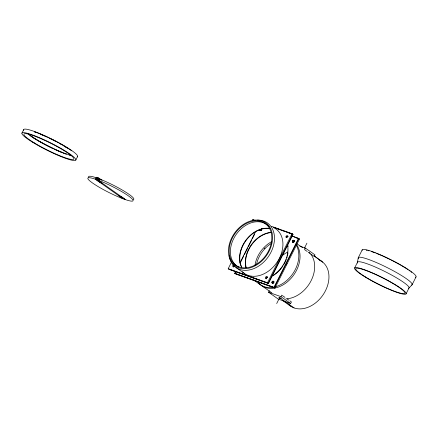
<?xml version="1.0" encoding="UTF-8"?>
<svg xmlns="http://www.w3.org/2000/svg" width="438" height="438" viewBox="0 0 438 438"><rect width="100%" height="100%" fill="white"/><g stroke="black" fill="none" stroke-linecap="round" stroke-linejoin="round"><path stroke-width="0.66" d="M357.463 262.373L358.229 257.9M125.525 199.651L97.888 180.089L98.862 178.14L96.371 177.248L95.396 179.197L123.034 198.759L125.832 199.755A25.278 3.433 26.6 0 0 128.531 195.956A25.278 3.433 26.6 0 0 98.632 180.368L95.09 179.087A25.278 3.433 26.6 0 0 92.391 182.892A25.278 3.433 26.6 0 0 122.29 198.474L123.034 198.753M21.922 133.174L23.679 129.67M75.845 159.98L77.597 156.476M271.456 226.315L292.058 233.706L293.022 234.385L268.45 283.457L229.178 269.375L228.214 268.691L231.549 262.028M252.179 220.829L252.786 219.619L255.365 220.544M292.13 236L299.532 238.989L274.96 288.062L235.688 273.98L234.719 273.296L235.633 271.478M239.876 262.997L255.655 231.494M235.874 271.648L234.96 273.465L274.237 287.552L298.809 238.48L291.724 235.94M240.424 262.565L243.758 255.896M244.366 254.686L247.705 248.023M248.313 246.813L251.647 240.144M252.255 238.934L254.681 234.089M268.45 283.457L267.487 282.773L292.058 233.706M289.814 300.807L291.418 301.946L290.64 303.507L278.174 299.034L268.532 292.212L269.31 290.651M274.96 288.062L273.996 287.383L298.568 238.31M276.69 303.534L279.619 297.692L294.079 307.925M304.366 248.264L306.923 243.167M290.64 303.507L280.999 296.679L281.776 295.124M299.745 246.057L305.357 248.067L304.574 249.627L307.252 251.521M358.317 257.643L362.221 249.857M354.632 267.957L357.556 262.116M406.048 293.882A28.793 3.909 26.6 0 0 369.448 271.637A28.793 3.909 26.6 0 0 365.522 277.238A28.793 3.909 26.6 0 0 406.048 293.882L408.972 288.04L412.109 284.722L416.012 276.931M97.888 180.089L98.627 178.622L99.366 178.901A25.278 3.433 26.6 0 1 124.523 191.379A25.278 3.433 26.6 0 1 133.223 199.624M96.13 177.724L95.829 177.62A25.278 3.433 26.6 0 0 88.635 177.264M254.796 220.593L252.786 219.619M273.471 227.289L280.55 229.83M281.837 230.289L292.781 234.215L268.209 283.287L228.937 269.2M275.639 228.154L284.01 231.154M286.589 232.08L293.022 234.385M295.026 237.374L299.532 238.989M97.909 180.883L99.875 181.584M99.574 182.153L102.07 183.046M118.857 195.797L121.348 196.695M121.047 197.259L123.012 197.965M228.214 268.691L267.487 282.773M234.719 273.296L273.996 287.383M268.532 292.212L280.999 296.679M293.049 241.103L294.172 241.875M296.975 243.807L302.581 247.678M305.357 248.067L314.999 254.894L314.216 256.449L311.002 254.177M308.325 252.277L309.929 253.416M282.313 295.502L284.99 297.397M287.136 298.913L288.741 300.052M236 267.509L244.437 273.476M253.629 279.986L260.484 284.837M262.012 285.899L271.795 292.836M282.264 300.249L290.608 306.157M98.862 178.14L101.999 180.357M100.362 179.465L98.112 177.872L97.625 179.996L100.598 182.099L98.638 181.392L95.659 179.29L97.127 177.516L98.03 178.156M98.627 178.622L99.672 179.361M96.371 177.248L97.417 177.987M125.263 199.553L122.29 197.45L120.324 196.744L123.297 198.852M321.733 261.404L314.128 255.891L322.768 262.181M358.399 258.579A30.113 4.084 26.6 0 1 386.568 267.289A30.113 4.084 26.6 0 1 411.589 285.056M362.155 250.421A30.113 4.084 26.6 0 1 391.348 259.942A30.113 4.084 26.6 0 1 415.492 277.265M357.622 263.024A28.793 3.909 26.6 0 1 384.624 271.385A28.793 3.909 26.6 0 1 408.457 288.346M366.234 250.18A28.793 3.909 26.6 0 1 367.06 250.339M367.986 250.552A28.793 3.909 26.6 0 1 368.999 250.821M371.282 251.516A28.793 3.909 26.6 0 1 375.262 252.934M376.718 253.503A28.793 3.909 26.6 0 1 382.451 255.918M382.998 256.164A28.793 3.909 26.6 0 1 389.13 259.039M389.694 259.318A28.793 3.909 26.6 0 1 390.816 259.876M391.38 260.156A28.793 3.909 26.6 0 1 395.81 262.455M396.352 262.751A28.793 3.909 26.6 0 1 397.425 263.331M397.956 263.621A28.793 3.909 26.6 0 1 400.546 265.078M401.044 265.362A28.793 3.909 26.6 0 1 407.767 269.507M408.895 270.268A28.793 3.909 26.6 0 1 409.935 271.002M410.888 271.708A28.793 3.909 26.6 0 1 411.747 272.37M71.443 155.446A27.364 3.712 26.6 0 1 48.99 146.401A27.364 3.712 26.6 0 1 28.278 133.836M42.043 134.986A27.364 3.712 26.6 0 1 43.565 135.643M64.961 146.714A27.364 3.712 26.6 0 1 66.231 147.502M23.745 130.3A30.113 4.084 26.6 0 1 51.887 139.125A30.113 4.084 26.6 0 1 77.208 156.875M65.634 153.957A28.793 3.909 26.6 0 1 62.765 152.851M61.249 152.238A28.793 3.909 26.6 0 1 58.621 151.126M58.084 150.891A28.793 3.909 26.6 0 1 56.453 150.168M55.905 149.916A28.793 3.909 26.6 0 1 54.799 149.413M53.124 148.63A28.793 3.909 26.6 0 1 36.973 140.083M36.496 139.799A28.793 3.909 26.6 0 1 35.571 139.24M35.117 138.961A28.793 3.909 26.6 0 1 32.16 137.072M31.771 136.815A28.793 3.909 26.6 0 1 30.66 136.059M34.306 131.707A28.793 3.909 26.6 0 1 35.193 132.019M35.648 132.188A28.793 3.909 26.6 0 1 36.578 132.533M37.049 132.719A28.793 3.909 26.6 0 1 38.517 133.289M39.015 133.491A28.793 3.909 26.6 0 1 42.656 135.019M43.192 135.254A28.793 3.909 26.6 0 1 45.93 136.481M46.483 136.733A28.793 3.909 26.6 0 1 47.594 137.253M48.158 137.516A28.793 3.909 26.6 0 1 49.28 138.052M49.844 138.326A28.793 3.909 26.6 0 1 58.177 142.591M58.714 142.881A28.793 3.909 26.6 0 1 64.309 146.062M64.78 146.347A28.793 3.909 26.6 0 1 67.901 148.274M68.317 148.542A28.793 3.909 26.6 0 1 69.116 149.068M69.505 149.331A28.793 3.909 26.6 0 1 71.646 150.814M71.109 155.578A28.136 3.816 26.6 0 1 69.012 154.981M66.603 154.181A28.136 3.816 26.6 0 1 63.915 153.191M62.486 152.632A28.136 3.816 26.6 0 1 40.192 141.835M39.694 141.556A28.136 3.816 26.6 0 1 35.916 139.328M35.473 139.054A28.136 3.816 26.6 0 1 31.12 136.218M30.118 135.506A28.136 3.816 26.6 0 1 29.204 134.827M34.679 131.964A28.136 3.816 26.6 0 1 35.987 132.435M40.274 134.116A28.136 3.816 26.6 0 1 41.802 134.756M43.362 135.435A28.136 3.816 26.6 0 1 44.424 135.9M44.961 136.141A28.136 3.816 26.6 0 1 46.576 136.88M49.861 138.43A28.136 3.816 26.6 0 1 50.961 138.966M51.509 139.24A28.136 3.816 26.6 0 1 56.409 141.748M59.563 143.456A28.136 3.816 26.6 0 1 61.09 144.305M63.05 145.432A28.136 3.816 26.6 0 1 63.992 145.991M64.457 146.27A28.136 3.816 26.6 0 1 65.366 146.818M66.669 147.628A28.136 3.816 26.6 0 1 67.507 148.159M261.333 228.784A1.1 0.816 -54.7 0 1 260.49 230.47A1.1 0.816 -54.7 0 1 259.739 229.211M287.64 245.466A25.497 18.889 -54.7 0 1 271.741 276.186M245.937 267.498A25.497 18.889 -54.7 0 1 271.231 232.348M287.799 245.198A25.497 18.889 -54.7 0 1 288.023 246.567M287.969 252.967A25.497 18.889 -54.7 0 1 287.711 254.5M287.607 255.009A25.497 18.889 -54.7 0 1 287.366 256.038M287.12 256.958A25.497 18.889 -54.7 0 1 286.808 257.971M286.277 259.482A25.497 18.889 -54.7 0 1 285.133 262.116M284.963 262.455A25.497 18.889 -54.7 0 1 283.824 264.547M283.058 265.784A25.497 18.889 -54.7 0 1 280.78 268.883M280.616 269.08A25.497 18.889 -54.7 0 1 278.573 271.314M278.371 271.516A25.497 18.889 -54.7 0 1 275.924 273.684M275.332 274.144A25.497 18.889 -54.7 0 1 274.478 274.774M274.046 275.069A25.497 18.889 -54.7 0 1 273.175 275.644M246.227 267.859A25.497 18.889 -54.7 0 1 271.472 232.518M272.398 283.2A1.1 0.816 -54.7 0 1 272.326 281.848A1.1 0.816 -54.7 0 1 273.624 281.377A1.1 0.816 -54.7 0 1 273.695 282.729M273.515 282.948A1.1 0.816 -54.7 0 1 273.296 283.129M261.431 228.789A1.1 0.816 -54.7 0 1 261.387 230.18M261.19 230.388A1.1 0.816 -54.7 0 1 260.73 230.64M260.271 230.634A1.1 0.816 -54.7 0 1 259.98 229.381M293.695 242.28A1.1 0.816 -54.7 0 1 292.568 241.639A1.1 0.816 -54.7 0 1 293.756 240.385A1.1 0.816 -54.7 0 1 294.265 241.677M286.567 237.62A1.1 0.816 -54.7 0 1 286.928 236.498A1.1 0.816 -54.7 0 1 287.952 236.159M241.787 267.328A25.497 18.889 -54.7 0 1 245.838 240.747A25.497 18.889 -54.7 0 1 269.666 228.587M241.612 267.284A25.497 18.889 -54.7 0 1 245.789 240.309A25.497 18.889 -54.7 0 1 270.054 228.532M233.585 266.862A1.1 0.816 -54.7 0 1 234.144 265.663M233.41 266.917A1.1 0.816 -54.7 0 1 234.138 265.357M266.216 278.792A1.1 0.816 -54.7 0 1 266.299 277.582A1.1 0.816 -54.7 0 1 267.399 277.03M266.353 278.765A1.1 0.816 -54.7 0 1 266.309 278.53M266.326 278.267A1.1 0.816 -54.7 0 1 267.415 277.183M286.786 237.544A1.1 0.816 -54.7 0 1 287.974 236.29M121.978 197.209A0.701 0.52 -54.7 0 1 121.884 196.886M261.387 228.866A1.013 0.75 -54.7 0 1 261.376 230.081A1.013 0.75 -54.7 0 1 260.238 230.525A1.013 0.75 -54.7 0 1 260.052 229.386M260.654 230.607A1.013 0.75 -54.7 0 1 261.743 229.238M293.679 242.209A1.013 0.75 -54.7 0 1 292.644 241.623A1.013 0.75 -54.7 0 1 293.734 240.462A1.013 0.75 -54.7 0 1 294.205 241.65M294.068 241.875A1.013 0.75 -54.7 0 1 293.887 242.066M293.389 242.362A1.013 0.75 -54.7 0 1 294.456 240.977M272.469 283.145A1.013 0.75 -54.7 0 1 272.359 281.913A1.013 0.75 -54.7 0 1 273.553 281.437A1.013 0.75 -54.7 0 1 273.662 282.663M273.498 282.871A1.013 0.75 -54.7 0 1 273.088 283.156M272.89 283.14A1.013 0.75 -54.7 0 1 273.876 281.875M286.983 263.315A27.255 20.192 -54.7 0 1 286.156 264.88M254.921 265.773A25.497 18.889 -54.7 0 1 271.763 241.628M296.132 244.935A27.255 20.192 -54.7 0 1 275.332 286.808M273.35 287.251A27.255 20.192 -54.7 0 1 258.442 283.156M296.356 244.327A27.255 20.192 -54.7 0 1 290.12 279.324A27.255 20.192 -54.7 0 1 258.738 283.03M256.684 263.594A25.497 18.889 -54.7 0 1 271.182 243.501M309.168 252.408A27.479 20.356 -54.7 0 1 311.21 280.495A27.479 20.356 -54.7 0 1 285.976 298.858M281.295 298.409A27.479 20.356 -54.7 0 1 279.975 298.043M282.307 255.568A26.072 19.316 -54.7 0 1 287.717 252.053M264.191 248.789A26.072 19.316 -54.7 0 1 264.963 247.968M319.477 260.128A27.255 20.192 -54.7 0 1 322.319 295.907A27.255 20.192 -54.7 0 1 287.711 303.561M234.379 265.537A1.013 0.75 -54.7 0 1 233.443 266.693A1.013 0.75 -54.7 0 1 232.704 265.855A1.013 0.75 -54.7 0 1 233.766 264.842M233.52 266.945A1.013 0.75 -54.7 0 1 234.056 265.477M266.364 278.82A1.013 0.75 -54.7 0 1 267.432 277.128M286.671 237.686A1.013 0.75 -54.7 0 1 288.001 236.274M273.547 227.59A27.255 20.192 -54.7 0 1 276.663 262.8A27.255 20.192 -54.7 0 1 242.417 271.774M236.372 265.592A25.497 18.889 -54.7 0 1 238.168 231.888A25.497 18.889 -54.7 0 1 269.222 227.021M238.414 266.934A25.497 18.889 -54.7 0 1 237.363 266.309M257.517 220.111A27.255 20.192 -54.7 0 1 274.336 241.228A27.255 20.192 -54.7 0 1 252.124 269.239A27.255 20.192 -54.7 0 1 229.184 255.841M254.095 220.489A27.255 20.192 -54.7 0 1 255.573 220.254M279.011 297.55L280.178 298.147L279.011 297.55M365.467 276.958A27.479 3.728 26.6 0 0 404.772 293.389A27.479 3.728 26.6 0 0 370.772 272.403A27.479 3.728 26.6 0 0 365.467 276.958M32.872 142.41A30.113 4.084 26.6 0 0 75.703 160.209A30.113 4.084 26.6 0 0 38.079 137.11A30.113 4.084 26.6 0 0 32.872 142.41M34.273 142.859A27.917 3.789 26.6 0 0 73.776 159.18A27.917 3.789 26.6 0 0 38.599 137.691A27.917 3.789 26.6 0 0 34.273 142.859M293.455 242.11A1.1 0.816 -54.7 0 0 293.92 240.358A1.1 0.816 -54.7 0 0 292.37 241.207A1.1 0.816 -54.7 0 0 293.455 242.11M272.819 283.074A1.1 0.816 -54.7 0 0 273.536 281.349A1.1 0.816 -54.7 0 0 271.949 281.93A1.1 0.816 -54.7 0 0 272.819 283.074M97.176 179.345A0.701 0.52 -54.7 0 0 97.548 178.228A0.701 0.52 -54.7 0 0 96.541 178.693A0.701 0.52 -54.7 0 0 97.176 179.345M266.452 278.327A1.013 0.75 -54.7 0 0 266.884 276.712A1.013 0.75 -54.7 0 0 265.455 277.495A1.013 0.75 -54.7 0 0 266.452 278.327M286.824 237.484A1.013 0.75 -54.7 0 0 287.427 235.89A1.013 0.75 -54.7 0 0 285.97 236.482A1.013 0.75 -54.7 0 0 286.824 237.484M255.354 265.691A26.379 19.54 -54.7 0 0 266.704 223.594A26.379 19.54 -54.7 0 0 229.43 243.84A26.379 19.54 -54.7 0 0 255.354 265.691M256.339 264.322A25.497 18.889 -54.7 0 0 265.34 223.643A25.497 18.889 -54.7 0 0 229.813 245.16A25.497 18.889 -54.7 0 0 256.339 264.322"/></g></svg>
